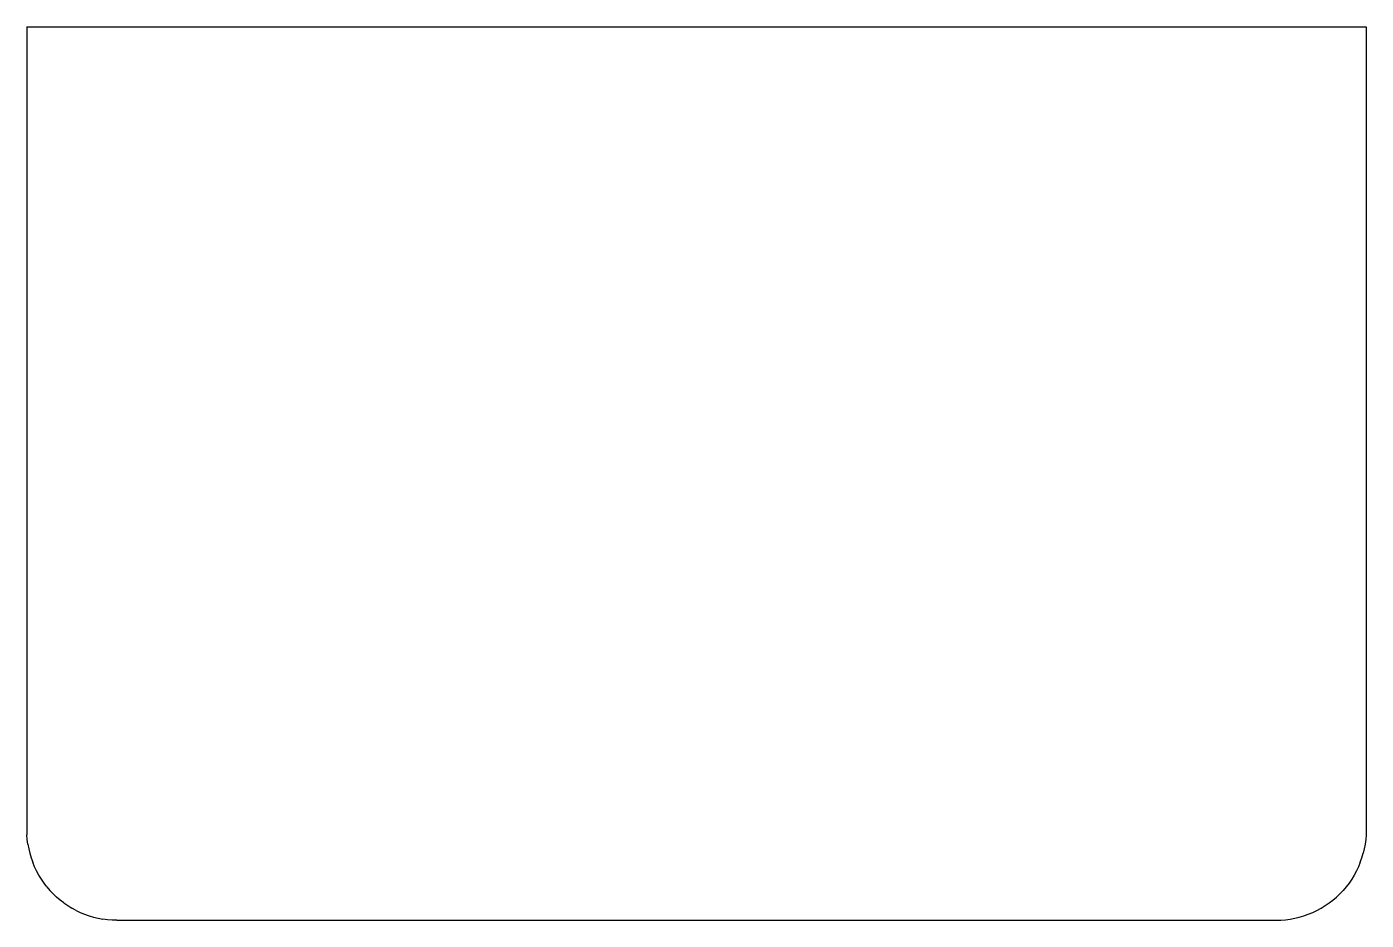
# Model space of a CAD drawing. Header units: millimetres. Extents: x 205 to 415, y 7 to 147.
import ezdxf

# ---------------------------------------------------------------- set-up
doc = ezdxf.new("R2010")
doc.units = ezdxf.units.MM
doc.header["$MEASUREMENT"] = 0
doc.layers.get('0').update_dxf_attribs({"linetype": 'CONTINUOUS'})

msp = doc.modelspace()

# ---------------------------------------------------------------- linework, layer by layer
at = {"color": 1}
for p, q in [((205.26, 146.97), (415.26, 146.97)), ((205.26, 146.97), (205.26, 21.11)), ((415.26, 146.97), (415.26, 21.11)), ((205.26, 21.11), (205.28, 20.37)), ((415.26, 21.11), (415.24, 20.37)), ((205.33, 19.64), (205.28, 20.37)), ((205.43, 18.9), (205.33, 19.64)), ((205.43, 18.9), (205.57, 18.17)), ((415.08, 18.9), (414.95, 18.17)), ((415.18, 19.64), (415.08, 18.9)), ((415.24, 20.37), (415.18, 19.64)), ((205.57, 18.17), (205.74, 17.45)), ((205.74, 17.45), (205.95, 16.74)), ((414.56, 16.74), (414.77, 17.45)), ((414.95, 18.17), (414.77, 17.45)), ((205.95, 16.74), (206.2, 16.05)), ((206.48, 15.36), (206.2, 16.05)), ((206.8, 14.69), (206.48, 15.36)), ((414.03, 15.36), (413.72, 14.69)), ((414.32, 16.05), (414.03, 15.36)), ((414.32, 16.05), (414.56, 16.74)), ((207.15, 14.04), (206.8, 14.69)), ((207.54, 13.41), (207.15, 14.04)), ((207.96, 12.8), (207.54, 13.41)), ((208.41, 12.21), (207.96, 12.8)), ((412.56, 12.8), (412.11, 12.21)), ((412.98, 13.41), (412.56, 12.8)), ((413.36, 14.04), (412.98, 13.41)), ((413.72, 14.69), (413.36, 14.04)), ((208.41, 12.21), (208.89, 11.65)), ((208.89, 11.65), (209.4, 11.11)), ((209.94, 10.6), (209.4, 11.11)), ((210.5, 10.12), (209.94, 10.6)), ((410.01, 10.12), (410.58, 10.6)), ((410.58, 10.6), (411.11, 11.11)), ((411.62, 11.65), (411.11, 11.11)), ((412.11, 12.21), (411.62, 11.65)), ((211.09, 9.67), (210.5, 10.12)), ((211.09, 9.67), (211.7, 9.25)), ((211.7, 9.25), (212.33, 8.87)), ((212.98, 8.51), (212.33, 8.87)), ((212.98, 8.51), (213.65, 8.19)), ((406.87, 8.19), (407.53, 8.51)), ((407.53, 8.51), (408.19, 8.87)), ((408.19, 8.87), (408.82, 9.25)), ((408.82, 9.25), (409.43, 9.67)), ((409.43, 9.67), (410.01, 10.12)), ((213.65, 8.19), (214.33, 7.91)), ((214.33, 7.91), (215.03, 7.66)), ((215.03, 7.66), (215.74, 7.45)), ((215.74, 7.45), (216.46, 7.28)), ((216.46, 7.28), (217.19, 7.15)), ((217.92, 7.05), (217.19, 7.15)), ((218.66, 6.99), (217.92, 7.05)), ((219.4, 6.97), (218.66, 6.99)), ((219.4, 6.97), (401.11, 6.97)), ((401.11, 6.97), (401.85, 6.99)), ((401.85, 6.99), (402.59, 7.05)), ((402.59, 7.05), (403.33, 7.15)), ((403.33, 7.15), (404.05, 7.28)), ((404.05, 7.28), (404.77, 7.45)), ((404.77, 7.45), (405.48, 7.66)), ((405.48, 7.66), (406.18, 7.91)), ((406.18, 7.91), (406.87, 8.19))]:
    msp.add_line(p, q, dxfattribs=at)

doc.saveas('drawing.dxf')
